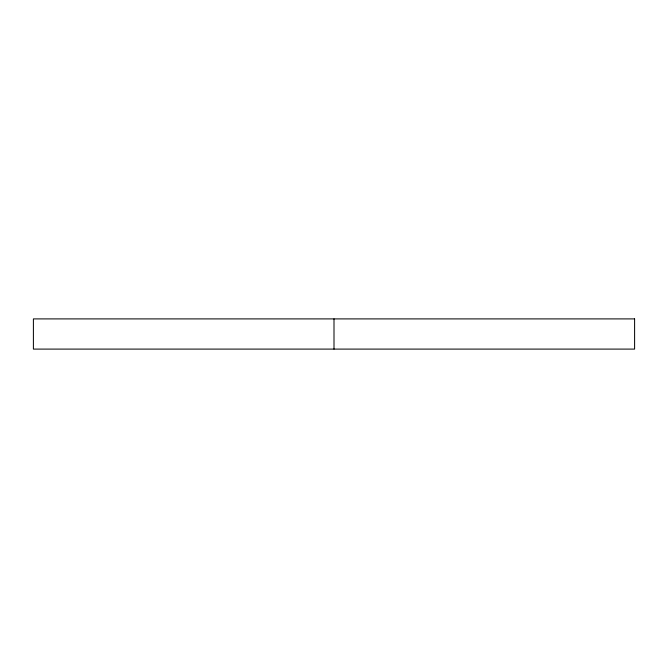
<?xml version="1.0" encoding="UTF-8"?>
<svg xmlns="http://www.w3.org/2000/svg" width="668" height="668" viewBox="0 0 668 668"><rect width="100%" height="100%" fill="white"/><g stroke="black" fill="none" stroke-linecap="round" stroke-linejoin="round"><path stroke-width="1" d="M334 318.903L334 349.097M634.6 318.903L33.4 318.903L33.4 349.097L634.6 349.097L634.6 318.903"/></g></svg>
